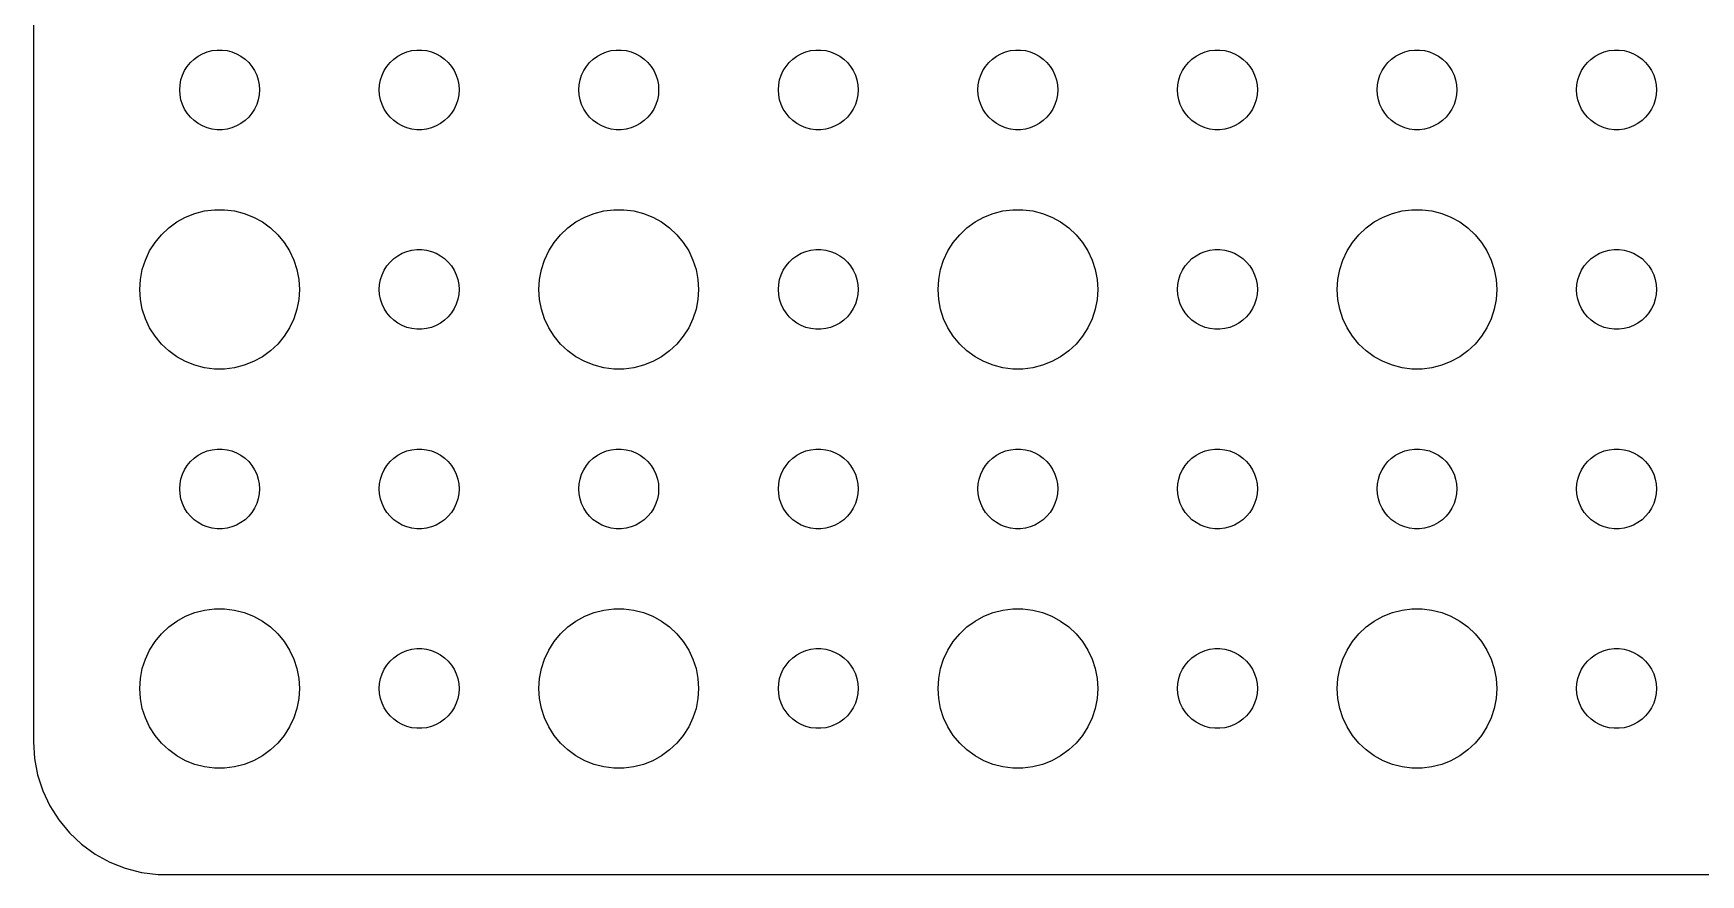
# Model space of a CAD drawing. Extents: x -67 to 67, y -67 to 67.
# Drawn here: x -67 to -4.3, y -67 to -35.4 of the extents above; entities that cross this region are included whole.
import ezdxf

# ---------------------------------------------------------------- set-up
doc = ezdxf.new("R2010")
doc.units = 0
doc.layers.get('0').update_dxf_attribs({"linetype": 'CONTINUOUS'})

msp = doc.modelspace()

# ---------------------------------------------------------------- linework, layer by layer
msp.add_lwpolyline([(-67, 62), (-67, -62), (-66.9606, -62.6267), (-66.8429, -63.2434), (-66.6489, -63.8406), (-66.3815, -64.4088), (-66.0451, -64.9389), (-65.6448, -65.4227), (-65.1871, -65.8526), (-64.6791, -66.2216), (-64.1289, -66.5241), (-63.5451, -66.7553), (-62.9369, -66.9114), (-62.314, -66.9901), (-62, -66.9901), (-62, -66.997), (62, -66.997)])
for points in [[(-60.0942, -38.997), (-60.2811, -38.9734), (-60.4635, -38.9266), (-60.6387, -38.8572), (-60.8037, -38.7665), (-60.9561, -38.6558), (-61.0935, -38.5268), (-61.2135, -38.3817), (-61.3145, -38.2226), (-61.3947, -38.0522), (-61.4529, -37.873), (-61.4882, -37.688), (-61.5, -37.5), (-61.4882, -37.312), (-61.4529, -37.127), (-61.3947, -36.9478), (-61.3145, -36.7774), (-61.2135, -36.6183), (-61.0935, -36.4732), (-60.9561, -36.3442), (-60.8037, -36.2335), (-60.6387, -36.1428), (-60.4635, -36.0734), (-60.2811, -36.0266), (-60.0942, -36.003), (-59.9058, -36.003), (-59.7189, -36.0266), (-59.5365, -36.0734), (-59.3613, -36.1428), (-59.1963, -36.2335), (-59.0439, -36.3442), (-58.9065, -36.4732), (-58.7865, -36.6183), (-58.6855, -36.7774), (-58.6053, -36.9478), (-58.5471, -37.127), (-58.5118, -37.312), (-58.5, -37.5), (-58.5118, -37.688), (-58.5471, -37.873), (-58.6053, -38.0522), (-58.6855, -38.2226), (-58.7865, -38.3817), (-58.9065, -38.5268), (-59.0439, -38.6558), (-59.1963, -38.7665), (-59.3613, -38.8572), (-59.5365, -38.9266), (-59.7189, -38.9734), (-59.9058, -38.997)], [(-52.5942, -38.997), (-52.7811, -38.9734), (-52.9635, -38.9266), (-53.1387, -38.8572), (-53.3037, -38.7665), (-53.4561, -38.6558), (-53.5935, -38.5268), (-53.7135, -38.3817), (-53.8145, -38.2226), (-53.8947, -38.0522), (-53.9529, -37.873), (-53.9882, -37.688), (-54, -37.5), (-53.9882, -37.312), (-53.9529, -37.127), (-53.8947, -36.9478), (-53.8145, -36.7774), (-53.7135, -36.6183), (-53.5935, -36.4732), (-53.4561, -36.3442), (-53.3037, -36.2335), (-53.1387, -36.1428), (-52.9635, -36.0734), (-52.7811, -36.0266), (-52.5942, -36.003), (-52.4058, -36.003), (-52.2189, -36.0266), (-52.0365, -36.0734), (-51.8613, -36.1428), (-51.6963, -36.2335), (-51.5439, -36.3442), (-51.4065, -36.4732), (-51.2865, -36.6183), (-51.1855, -36.7774), (-51.1053, -36.9478), (-51.0471, -37.127), (-51.0118, -37.312), (-51, -37.5), (-51.0118, -37.688), (-51.0471, -37.873), (-51.1053, -38.0522), (-51.1855, -38.2226), (-51.2865, -38.3817), (-51.4065, -38.5268), (-51.5439, -38.6558), (-51.6963, -38.7665), (-51.8613, -38.8572), (-52.0365, -38.9266), (-52.2189, -38.9734), (-52.4058, -38.997)], [(-45.0942, -38.997), (-45.2811, -38.9734), (-45.4635, -38.9266), (-45.6387, -38.8572), (-45.8037, -38.7665), (-45.9561, -38.6558), (-46.0935, -38.5268), (-46.2135, -38.3817), (-46.3145, -38.2226), (-46.3947, -38.0522), (-46.4529, -37.873), (-46.4882, -37.688), (-46.5, -37.5), (-46.4882, -37.312), (-46.4529, -37.127), (-46.3947, -36.9478), (-46.3145, -36.7774), (-46.2135, -36.6183), (-46.0935, -36.4732), (-45.9561, -36.3442), (-45.8037, -36.2335), (-45.6387, -36.1428), (-45.4635, -36.0734), (-45.2811, -36.0266), (-45.0942, -36.003), (-44.9058, -36.003), (-44.7189, -36.0266), (-44.5365, -36.0734), (-44.3613, -36.1428), (-44.1963, -36.2335), (-44.0439, -36.3442), (-43.9065, -36.4732), (-43.7865, -36.6183), (-43.6855, -36.7774), (-43.6053, -36.9478), (-43.5471, -37.127), (-43.5118, -37.312), (-43.5, -37.5), (-43.5118, -37.688), (-43.5471, -37.873), (-43.6053, -38.0522), (-43.6855, -38.2226), (-43.7865, -38.3817), (-43.9065, -38.5268), (-44.0439, -38.6558), (-44.1963, -38.7665), (-44.3613, -38.8572), (-44.5365, -38.9266), (-44.7189, -38.9734), (-44.9058, -38.997)], [(-37.5942, -38.997), (-37.7811, -38.9734), (-37.9635, -38.9266), (-38.1387, -38.8572), (-38.3037, -38.7665), (-38.4561, -38.6558), (-38.5935, -38.5268), (-38.7135, -38.3817), (-38.8145, -38.2226), (-38.8947, -38.0522), (-38.9529, -37.873), (-38.9882, -37.688), (-39, -37.5), (-38.9882, -37.312), (-38.9529, -37.127), (-38.8947, -36.9478), (-38.8145, -36.7774), (-38.7135, -36.6183), (-38.5935, -36.4732), (-38.4561, -36.3442), (-38.3037, -36.2335), (-38.1387, -36.1428), (-37.9635, -36.0734), (-37.7811, -36.0266), (-37.5942, -36.003), (-37.4058, -36.003), (-37.2189, -36.0266), (-37.0365, -36.0734), (-36.8613, -36.1428), (-36.6963, -36.2335), (-36.5439, -36.3442), (-36.4065, -36.4732), (-36.2865, -36.6183), (-36.1855, -36.7774), (-36.1053, -36.9478), (-36.0471, -37.127), (-36.0118, -37.312), (-36, -37.5), (-36.0118, -37.688), (-36.0471, -37.873), (-36.1053, -38.0522), (-36.1855, -38.2226), (-36.2865, -38.3817), (-36.4065, -38.5268), (-36.5439, -38.6558), (-36.6963, -38.7665), (-36.8613, -38.8572), (-37.0365, -38.9266), (-37.2189, -38.9734), (-37.4058, -38.997)], [(-30.0942, -38.997), (-30.2811, -38.9734), (-30.4635, -38.9266), (-30.6387, -38.8572), (-30.8037, -38.7665), (-30.9561, -38.6558), (-31.0935, -38.5268), (-31.2135, -38.3817), (-31.3145, -38.2226), (-31.3947, -38.0522), (-31.4529, -37.873), (-31.4882, -37.688), (-31.5, -37.5), (-31.4882, -37.312), (-31.4529, -37.127), (-31.3947, -36.9478), (-31.3145, -36.7774), (-31.2135, -36.6183), (-31.0935, -36.4732), (-30.9561, -36.3442), (-30.8037, -36.2335), (-30.6387, -36.1428), (-30.4635, -36.0734), (-30.2811, -36.0266), (-30.0942, -36.003), (-29.9058, -36.003), (-29.7189, -36.0266), (-29.5365, -36.0734), (-29.3613, -36.1428), (-29.1963, -36.2335), (-29.0439, -36.3442), (-28.9065, -36.4732), (-28.7865, -36.6183), (-28.6855, -36.7774), (-28.6053, -36.9478), (-28.5471, -37.127), (-28.5118, -37.312), (-28.5, -37.5), (-28.5118, -37.688), (-28.5471, -37.873), (-28.6053, -38.0522), (-28.6855, -38.2226), (-28.7865, -38.3817), (-28.9065, -38.5268), (-29.0439, -38.6558), (-29.1963, -38.7665), (-29.3613, -38.8572), (-29.5365, -38.9266), (-29.7189, -38.9734), (-29.9058, -38.997)], [(-22.5942, -38.997), (-22.7811, -38.9734), (-22.9635, -38.9266), (-23.1387, -38.8572), (-23.3037, -38.7665), (-23.4561, -38.6558), (-23.5935, -38.5268), (-23.7135, -38.3817), (-23.8145, -38.2226), (-23.8947, -38.0522), (-23.9529, -37.873), (-23.9882, -37.688), (-24, -37.5), (-23.9882, -37.312), (-23.9529, -37.127), (-23.8947, -36.9478), (-23.8145, -36.7774), (-23.7135, -36.6183), (-23.5935, -36.4732), (-23.4561, -36.3442), (-23.3037, -36.2335), (-23.1387, -36.1428), (-22.9635, -36.0734), (-22.7811, -36.0266), (-22.5942, -36.003), (-22.4058, -36.003), (-22.2189, -36.0266), (-22.0365, -36.0734), (-21.8613, -36.1428), (-21.6963, -36.2335), (-21.5439, -36.3442), (-21.4065, -36.4732), (-21.2865, -36.6183), (-21.1855, -36.7774), (-21.1053, -36.9478), (-21.0471, -37.127), (-21.0118, -37.312), (-21, -37.5), (-21.0118, -37.688), (-21.0471, -37.873), (-21.1053, -38.0522), (-21.1855, -38.2226), (-21.2865, -38.3817), (-21.4065, -38.5268), (-21.5439, -38.6558), (-21.6963, -38.7665), (-21.8613, -38.8572), (-22.0365, -38.9266), (-22.2189, -38.9734), (-22.4058, -38.997)], [(-15.0942, -38.997), (-15.2811, -38.9734), (-15.4635, -38.9266), (-15.6387, -38.8572), (-15.8037, -38.7665), (-15.9561, -38.6558), (-16.0935, -38.5268), (-16.2135, -38.3817), (-16.3145, -38.2226), (-16.3947, -38.0522), (-16.4529, -37.873), (-16.4882, -37.688), (-16.5, -37.5), (-16.4882, -37.312), (-16.4529, -37.127), (-16.3947, -36.9478), (-16.3145, -36.7774), (-16.2135, -36.6183), (-16.0935, -36.4732), (-15.9561, -36.3442), (-15.8037, -36.2335), (-15.6387, -36.1428), (-15.4635, -36.0734), (-15.2811, -36.0266), (-15.0942, -36.003), (-14.9058, -36.003), (-14.7189, -36.0266), (-14.5365, -36.0734), (-14.3613, -36.1428), (-14.1963, -36.2335), (-14.0439, -36.3442), (-13.9065, -36.4732), (-13.7865, -36.6183), (-13.6855, -36.7774), (-13.6053, -36.9478), (-13.5471, -37.127), (-13.5118, -37.312), (-13.5, -37.5), (-13.5118, -37.688), (-13.5471, -37.873), (-13.6053, -38.0522), (-13.6855, -38.2226), (-13.7865, -38.3817), (-13.9065, -38.5268), (-14.0439, -38.6558), (-14.1963, -38.7665), (-14.3613, -38.8572), (-14.5365, -38.9266), (-14.7189, -38.9734), (-14.9058, -38.997)], [(-7.59419, -38.997), (-7.78107, -38.9734), (-7.96353, -38.9266), (-8.13867, -38.8572), (-8.30374, -38.7665), (-8.45614, -38.6558), (-8.59345, -38.5268), (-8.71353, -38.3817), (-8.81446, -38.2226), (-8.89466, -38.0522), (-8.95287, -37.873), (-8.98817, -37.688), (-9, -37.5), (-8.98817, -37.312), (-8.95287, -37.127), (-8.89466, -36.9478), (-8.81446, -36.7774), (-8.71353, -36.6183), (-8.59345, -36.4732), (-8.45614, -36.3442), (-8.30374, -36.2335), (-8.13867, -36.1428), (-7.96353, -36.0734), (-7.78107, -36.0266), (-7.59419, -36.003), (-7.40581, -36.003), (-7.21893, -36.0266), (-7.03647, -36.0734), (-6.86133, -36.1428), (-6.69626, -36.2335), (-6.54386, -36.3442), (-6.40655, -36.4732), (-6.28647, -36.6183), (-6.18554, -36.7774), (-6.10534, -36.9478), (-6.04713, -37.127), (-6.01183, -37.312), (-6, -37.5), (-6.01183, -37.688), (-6.04713, -37.873), (-6.10534, -38.0522), (-6.18554, -38.2226), (-6.28647, -38.3817), (-6.40655, -38.5268), (-6.54386, -38.6558), (-6.69626, -38.7665), (-6.86133, -38.8572), (-7.03647, -38.9266), (-7.21893, -38.9734), (-7.40581, -38.997)], [(-60.1884, -47.9941), (-60.5621, -47.9469), (-60.9271, -47.8532), (-61.2773, -47.7145), (-61.6075, -47.533), (-61.9123, -47.3115), (-62.1869, -47.0536), (-62.4271, -46.7634), (-62.6289, -46.4453), (-62.7893, -46.1044), (-62.9057, -45.7461), (-62.9763, -45.376), (-63, -45), (-62.9763, -44.624), (-62.9057, -44.2539), (-62.7893, -43.8956), (-62.6289, -43.5547), (-62.4271, -43.2366), (-62.1869, -42.9464), (-61.9123, -42.6885), (-61.6075, -42.467), (-61.2773, -42.2855), (-60.9271, -42.1468), (-60.5621, -42.0531), (-60.1884, -42.0059), (-59.8116, -42.0059), (-59.4379, -42.0531), (-59.0729, -42.1468), (-58.7227, -42.2855), (-58.3925, -42.467), (-58.0877, -42.6885), (-57.8131, -42.9464), (-57.5729, -43.2366), (-57.3711, -43.5547), (-57.2107, -43.8956), (-57.0943, -44.2539), (-57.0237, -44.624), (-57, -45), (-57.0237, -45.376), (-57.0943, -45.7461), (-57.2107, -46.1044), (-57.3711, -46.4453), (-57.5729, -46.7634), (-57.8131, -47.0536), (-58.0877, -47.3115), (-58.3925, -47.533), (-58.7227, -47.7145), (-59.0729, -47.8532), (-59.4379, -47.9469), (-59.8116, -47.9941)], [(-45.1884, -47.9941), (-45.5621, -47.9469), (-45.9271, -47.8532), (-46.2773, -47.7145), (-46.6075, -47.533), (-46.9123, -47.3115), (-47.1869, -47.0536), (-47.4271, -46.7634), (-47.6289, -46.4453), (-47.7893, -46.1044), (-47.9057, -45.7461), (-47.9763, -45.376), (-48, -45), (-47.9763, -44.624), (-47.9057, -44.2539), (-47.7893, -43.8956), (-47.6289, -43.5547), (-47.4271, -43.2366), (-47.1869, -42.9464), (-46.9123, -42.6885), (-46.6075, -42.467), (-46.2773, -42.2855), (-45.9271, -42.1468), (-45.5621, -42.0531), (-45.1884, -42.0059), (-44.8116, -42.0059), (-44.4379, -42.0531), (-44.0729, -42.1468), (-43.7227, -42.2855), (-43.3925, -42.467), (-43.0877, -42.6885), (-42.8131, -42.9464), (-42.5729, -43.2366), (-42.3711, -43.5547), (-42.2107, -43.8956), (-42.0943, -44.2539), (-42.0237, -44.624), (-42, -45), (-42.0237, -45.376), (-42.0943, -45.7461), (-42.2107, -46.1044), (-42.3711, -46.4453), (-42.5729, -46.7634), (-42.8131, -47.0536), (-43.0877, -47.3115), (-43.3925, -47.533), (-43.7227, -47.7145), (-44.0729, -47.8532), (-44.4379, -47.9469), (-44.8116, -47.9941)], [(-30.1884, -47.9941), (-30.5621, -47.9469), (-30.9271, -47.8532), (-31.2773, -47.7145), (-31.6075, -47.533), (-31.9123, -47.3115), (-32.1869, -47.0536), (-32.4271, -46.7634), (-32.6289, -46.4453), (-32.7893, -46.1044), (-32.9057, -45.7461), (-32.9763, -45.376), (-33, -45), (-32.9763, -44.624), (-32.9057, -44.2539), (-32.7893, -43.8956), (-32.6289, -43.5547), (-32.4271, -43.2366), (-32.1869, -42.9464), (-31.9123, -42.6885), (-31.6075, -42.467), (-31.2773, -42.2855), (-30.9271, -42.1468), (-30.5621, -42.0531), (-30.1884, -42.0059), (-29.8116, -42.0059), (-29.4379, -42.0531), (-29.0729, -42.1468), (-28.7227, -42.2855), (-28.3925, -42.467), (-28.0877, -42.6885), (-27.8131, -42.9464), (-27.5729, -43.2366), (-27.3711, -43.5547), (-27.2107, -43.8956), (-27.0943, -44.2539), (-27.0237, -44.624), (-27, -45), (-27.0237, -45.376), (-27.0943, -45.7461), (-27.2107, -46.1044), (-27.3711, -46.4453), (-27.5729, -46.7634), (-27.8131, -47.0536), (-28.0877, -47.3115), (-28.3925, -47.533), (-28.7227, -47.7145), (-29.0729, -47.8532), (-29.4379, -47.9469), (-29.8116, -47.9941)], [(-15.1884, -47.9941), (-15.5621, -47.9469), (-15.9271, -47.8532), (-16.2773, -47.7145), (-16.6075, -47.533), (-16.9123, -47.3115), (-17.1869, -47.0536), (-17.4271, -46.7634), (-17.6289, -46.4453), (-17.7893, -46.1044), (-17.9057, -45.7461), (-17.9763, -45.376), (-18, -45), (-17.9763, -44.624), (-17.9057, -44.2539), (-17.7893, -43.8956), (-17.6289, -43.5547), (-17.4271, -43.2366), (-17.1869, -42.9464), (-16.9123, -42.6885), (-16.6075, -42.467), (-16.2773, -42.2855), (-15.9271, -42.1468), (-15.5621, -42.0531), (-15.1884, -42.0059), (-14.8116, -42.0059), (-14.4379, -42.0531), (-14.0729, -42.1468), (-13.7227, -42.2855), (-13.3925, -42.467), (-13.0877, -42.6885), (-12.8131, -42.9464), (-12.5729, -43.2366), (-12.3711, -43.5547), (-12.2107, -43.8956), (-12.0943, -44.2539), (-12.0237, -44.624), (-12, -45), (-12.0237, -45.376), (-12.0943, -45.7461), (-12.2107, -46.1044), (-12.3711, -46.4453), (-12.5729, -46.7634), (-12.8131, -47.0536), (-13.0877, -47.3115), (-13.3925, -47.533), (-13.7227, -47.7145), (-14.0729, -47.8532), (-14.4379, -47.9469), (-14.8116, -47.9941)], [(-52.5942, -46.497), (-52.7811, -46.4734), (-52.9635, -46.4266), (-53.1387, -46.3572), (-53.3037, -46.2665), (-53.4561, -46.1558), (-53.5935, -46.0268), (-53.7135, -45.8817), (-53.8145, -45.7226), (-53.8947, -45.5522), (-53.9529, -45.373), (-53.9882, -45.188), (-54, -45), (-53.9882, -44.812), (-53.9529, -44.627), (-53.8947, -44.4478), (-53.8145, -44.2774), (-53.7135, -44.1183), (-53.5935, -43.9732), (-53.4561, -43.8442), (-53.3037, -43.7335), (-53.1387, -43.6428), (-52.9635, -43.5734), (-52.7811, -43.5266), (-52.5942, -43.503), (-52.4058, -43.503), (-52.2189, -43.5266), (-52.0365, -43.5734), (-51.8613, -43.6428), (-51.6963, -43.7335), (-51.5439, -43.8442), (-51.4065, -43.9732), (-51.2865, -44.1183), (-51.1855, -44.2774), (-51.1053, -44.4478), (-51.0471, -44.627), (-51.0118, -44.812), (-51, -45), (-51.0118, -45.188), (-51.0471, -45.373), (-51.1053, -45.5522), (-51.1855, -45.7226), (-51.2865, -45.8817), (-51.4065, -46.0268), (-51.5439, -46.1558), (-51.6963, -46.2665), (-51.8613, -46.3572), (-52.0365, -46.4266), (-52.2189, -46.4734), (-52.4058, -46.497)], [(-37.5942, -46.497), (-37.7811, -46.4734), (-37.9635, -46.4266), (-38.1387, -46.3572), (-38.3037, -46.2665), (-38.4561, -46.1558), (-38.5935, -46.0268), (-38.7135, -45.8817), (-38.8145, -45.7226), (-38.8947, -45.5522), (-38.9529, -45.373), (-38.9882, -45.188), (-39, -45), (-38.9882, -44.812), (-38.9529, -44.627), (-38.8947, -44.4478), (-38.8145, -44.2774), (-38.7135, -44.1183), (-38.5935, -43.9732), (-38.4561, -43.8442), (-38.3037, -43.7335), (-38.1387, -43.6428), (-37.9635, -43.5734), (-37.7811, -43.5266), (-37.5942, -43.503), (-37.4058, -43.503), (-37.2189, -43.5266), (-37.0365, -43.5734), (-36.8613, -43.6428), (-36.6963, -43.7335), (-36.5439, -43.8442), (-36.4065, -43.9732), (-36.2865, -44.1183), (-36.1855, -44.2774), (-36.1053, -44.4478), (-36.0471, -44.627), (-36.0118, -44.812), (-36, -45), (-36.0118, -45.188), (-36.0471, -45.373), (-36.1053, -45.5522), (-36.1855, -45.7226), (-36.2865, -45.8817), (-36.4065, -46.0268), (-36.5439, -46.1558), (-36.6963, -46.2665), (-36.8613, -46.3572), (-37.0365, -46.4266), (-37.2189, -46.4734), (-37.4058, -46.497)], [(-22.5942, -46.497), (-22.7811, -46.4734), (-22.9635, -46.4266), (-23.1387, -46.3572), (-23.3037, -46.2665), (-23.4561, -46.1558), (-23.5935, -46.0268), (-23.7135, -45.8817), (-23.8145, -45.7226), (-23.8947, -45.5522), (-23.9529, -45.373), (-23.9882, -45.188), (-24, -45), (-23.9882, -44.812), (-23.9529, -44.627), (-23.8947, -44.4478), (-23.8145, -44.2774), (-23.7135, -44.1183), (-23.5935, -43.9732), (-23.4561, -43.8442), (-23.3037, -43.7335), (-23.1387, -43.6428), (-22.9635, -43.5734), (-22.7811, -43.5266), (-22.5942, -43.503), (-22.4058, -43.503), (-22.2189, -43.5266), (-22.0365, -43.5734), (-21.8613, -43.6428), (-21.6963, -43.7335), (-21.5439, -43.8442), (-21.4065, -43.9732), (-21.2865, -44.1183), (-21.1855, -44.2774), (-21.1053, -44.4478), (-21.0471, -44.627), (-21.0118, -44.812), (-21, -45), (-21.0118, -45.188), (-21.0471, -45.373), (-21.1053, -45.5522), (-21.1855, -45.7226), (-21.2865, -45.8817), (-21.4065, -46.0268), (-21.5439, -46.1558), (-21.6963, -46.2665), (-21.8613, -46.3572), (-22.0365, -46.4266), (-22.2189, -46.4734), (-22.4058, -46.497)], [(-7.59419, -46.497), (-7.78107, -46.4734), (-7.96353, -46.4266), (-8.13867, -46.3572), (-8.30374, -46.2665), (-8.45614, -46.1558), (-8.59345, -46.0268), (-8.71353, -45.8817), (-8.81446, -45.7226), (-8.89466, -45.5522), (-8.95287, -45.373), (-8.98817, -45.188), (-9, -45), (-8.98817, -44.812), (-8.95287, -44.627), (-8.89466, -44.4478), (-8.81446, -44.2774), (-8.71353, -44.1183), (-8.59345, -43.9732), (-8.45614, -43.8442), (-8.30374, -43.7335), (-8.13867, -43.6428), (-7.96353, -43.5734), (-7.78107, -43.5266), (-7.59419, -43.503), (-7.40581, -43.503), (-7.21893, -43.5266), (-7.03647, -43.5734), (-6.86133, -43.6428), (-6.69626, -43.7335), (-6.54386, -43.8442), (-6.40655, -43.9732), (-6.28647, -44.1183), (-6.18554, -44.2774), (-6.10534, -44.4478), (-6.04713, -44.627), (-6.01183, -44.812), (-6, -45), (-6.01183, -45.188), (-6.04713, -45.373), (-6.10534, -45.5522), (-6.18554, -45.7226), (-6.28647, -45.8817), (-6.40655, -46.0268), (-6.54386, -46.1558), (-6.69626, -46.2665), (-6.86133, -46.3572), (-7.03647, -46.4266), (-7.21893, -46.4734), (-7.40581, -46.497)], [(-60.0942, -53.997), (-60.2811, -53.9734), (-60.4635, -53.9266), (-60.6387, -53.8572), (-60.8037, -53.7665), (-60.9561, -53.6558), (-61.0935, -53.5268), (-61.2135, -53.3817), (-61.3145, -53.2226), (-61.3947, -53.0522), (-61.4529, -52.873), (-61.4882, -52.688), (-61.5, -52.5), (-61.4882, -52.312), (-61.4529, -52.127), (-61.3947, -51.9478), (-61.3145, -51.7774), (-61.2135, -51.6183), (-61.0935, -51.4732), (-60.9561, -51.3442), (-60.8037, -51.2335), (-60.6387, -51.1428), (-60.4635, -51.0734), (-60.2811, -51.0266), (-60.0942, -51.003), (-59.9058, -51.003), (-59.7189, -51.0266), (-59.5365, -51.0734), (-59.3613, -51.1428), (-59.1963, -51.2335), (-59.0439, -51.3442), (-58.9065, -51.4732), (-58.7865, -51.6183), (-58.6855, -51.7774), (-58.6053, -51.9478), (-58.5471, -52.127), (-58.5118, -52.312), (-58.5, -52.5), (-58.5118, -52.688), (-58.5471, -52.873), (-58.6053, -53.0522), (-58.6855, -53.2226), (-58.7865, -53.3817), (-58.9065, -53.5268), (-59.0439, -53.6558), (-59.1963, -53.7665), (-59.3613, -53.8572), (-59.5365, -53.9266), (-59.7189, -53.9734), (-59.9058, -53.997)], [(-52.5942, -53.997), (-52.7811, -53.9734), (-52.9635, -53.9266), (-53.1387, -53.8572), (-53.3037, -53.7665), (-53.4561, -53.6558), (-53.5935, -53.5268), (-53.7135, -53.3817), (-53.8145, -53.2226), (-53.8947, -53.0522), (-53.9529, -52.873), (-53.9882, -52.688), (-54, -52.5), (-53.9882, -52.312), (-53.9529, -52.127), (-53.8947, -51.9478), (-53.8145, -51.7774), (-53.7135, -51.6183), (-53.5935, -51.4732), (-53.4561, -51.3442), (-53.3037, -51.2335), (-53.1387, -51.1428), (-52.9635, -51.0734), (-52.7811, -51.0266), (-52.5942, -51.003), (-52.4058, -51.003), (-52.2189, -51.0266), (-52.0365, -51.0734), (-51.8613, -51.1428), (-51.6963, -51.2335), (-51.5439, -51.3442), (-51.4065, -51.4732), (-51.2865, -51.6183), (-51.1855, -51.7774), (-51.1053, -51.9478), (-51.0471, -52.127), (-51.0118, -52.312), (-51, -52.5), (-51.0118, -52.688), (-51.0471, -52.873), (-51.1053, -53.0522), (-51.1855, -53.2226), (-51.2865, -53.3817), (-51.4065, -53.5268), (-51.5439, -53.6558), (-51.6963, -53.7665), (-51.8613, -53.8572), (-52.0365, -53.9266), (-52.2189, -53.9734), (-52.4058, -53.997)], [(-45.0942, -53.997), (-45.2811, -53.9734), (-45.4635, -53.9266), (-45.6387, -53.8572), (-45.8037, -53.7665), (-45.9561, -53.6558), (-46.0935, -53.5268), (-46.2135, -53.3817), (-46.3145, -53.2226), (-46.3947, -53.0522), (-46.4529, -52.873), (-46.4882, -52.688), (-46.5, -52.5), (-46.4882, -52.312), (-46.4529, -52.127), (-46.3947, -51.9478), (-46.3145, -51.7774), (-46.2135, -51.6183), (-46.0935, -51.4732), (-45.9561, -51.3442), (-45.8037, -51.2335), (-45.6387, -51.1428), (-45.4635, -51.0734), (-45.2811, -51.0266), (-45.0942, -51.003), (-44.9058, -51.003), (-44.7189, -51.0266), (-44.5365, -51.0734), (-44.3613, -51.1428), (-44.1963, -51.2335), (-44.0439, -51.3442), (-43.9065, -51.4732), (-43.7865, -51.6183), (-43.6855, -51.7774), (-43.6053, -51.9478), (-43.5471, -52.127), (-43.5118, -52.312), (-43.5, -52.5), (-43.5118, -52.688), (-43.5471, -52.873), (-43.6053, -53.0522), (-43.6855, -53.2226), (-43.7865, -53.3817), (-43.9065, -53.5268), (-44.0439, -53.6558), (-44.1963, -53.7665), (-44.3613, -53.8572), (-44.5365, -53.9266), (-44.7189, -53.9734), (-44.9058, -53.997)], [(-37.5942, -53.997), (-37.7811, -53.9734), (-37.9635, -53.9266), (-38.1387, -53.8572), (-38.3037, -53.7665), (-38.4561, -53.6558), (-38.5935, -53.5268), (-38.7135, -53.3817), (-38.8145, -53.2226), (-38.8947, -53.0522), (-38.9529, -52.873), (-38.9882, -52.688), (-39, -52.5), (-38.9882, -52.312), (-38.9529, -52.127), (-38.8947, -51.9478), (-38.8145, -51.7774), (-38.7135, -51.6183), (-38.5935, -51.4732), (-38.4561, -51.3442), (-38.3037, -51.2335), (-38.1387, -51.1428), (-37.9635, -51.0734), (-37.7811, -51.0266), (-37.5942, -51.003), (-37.4058, -51.003), (-37.2189, -51.0266), (-37.0365, -51.0734), (-36.8613, -51.1428), (-36.6963, -51.2335), (-36.5439, -51.3442), (-36.4065, -51.4732), (-36.2865, -51.6183), (-36.1855, -51.7774), (-36.1053, -51.9478), (-36.0471, -52.127), (-36.0118, -52.312), (-36, -52.5), (-36.0118, -52.688), (-36.0471, -52.873), (-36.1053, -53.0522), (-36.1855, -53.2226), (-36.2865, -53.3817), (-36.4065, -53.5268), (-36.5439, -53.6558), (-36.6963, -53.7665), (-36.8613, -53.8572), (-37.0365, -53.9266), (-37.2189, -53.9734), (-37.4058, -53.997)], [(-30.0942, -53.997), (-30.2811, -53.9734), (-30.4635, -53.9266), (-30.6387, -53.8572), (-30.8037, -53.7665), (-30.9561, -53.6558), (-31.0935, -53.5268), (-31.2135, -53.3817), (-31.3145, -53.2226), (-31.3947, -53.0522), (-31.4529, -52.873), (-31.4882, -52.688), (-31.5, -52.5), (-31.4882, -52.312), (-31.4529, -52.127), (-31.3947, -51.9478), (-31.3145, -51.7774), (-31.2135, -51.6183), (-31.0935, -51.4732), (-30.9561, -51.3442), (-30.8037, -51.2335), (-30.6387, -51.1428), (-30.4635, -51.0734), (-30.2811, -51.0266), (-30.0942, -51.003), (-29.9058, -51.003), (-29.7189, -51.0266), (-29.5365, -51.0734), (-29.3613, -51.1428), (-29.1963, -51.2335), (-29.0439, -51.3442), (-28.9065, -51.4732), (-28.7865, -51.6183), (-28.6855, -51.7774), (-28.6053, -51.9478), (-28.5471, -52.127), (-28.5118, -52.312), (-28.5, -52.5), (-28.5118, -52.688), (-28.5471, -52.873), (-28.6053, -53.0522), (-28.6855, -53.2226), (-28.7865, -53.3817), (-28.9065, -53.5268), (-29.0439, -53.6558), (-29.1963, -53.7665), (-29.3613, -53.8572), (-29.5365, -53.9266), (-29.7189, -53.9734), (-29.9058, -53.997)], [(-22.5942, -53.997), (-22.7811, -53.9734), (-22.9635, -53.9266), (-23.1387, -53.8572), (-23.3037, -53.7665), (-23.4561, -53.6558), (-23.5935, -53.5268), (-23.7135, -53.3817), (-23.8145, -53.2226), (-23.8947, -53.0522), (-23.9529, -52.873), (-23.9882, -52.688), (-24, -52.5), (-23.9882, -52.312), (-23.9529, -52.127), (-23.8947, -51.9478), (-23.8145, -51.7774), (-23.7135, -51.6183), (-23.5935, -51.4732), (-23.4561, -51.3442), (-23.3037, -51.2335), (-23.1387, -51.1428), (-22.9635, -51.0734), (-22.7811, -51.0266), (-22.5942, -51.003), (-22.4058, -51.003), (-22.2189, -51.0266), (-22.0365, -51.0734), (-21.8613, -51.1428), (-21.6963, -51.2335), (-21.5439, -51.3442), (-21.4065, -51.4732), (-21.2865, -51.6183), (-21.1855, -51.7774), (-21.1053, -51.9478), (-21.0471, -52.127), (-21.0118, -52.312), (-21, -52.5), (-21.0118, -52.688), (-21.0471, -52.873), (-21.1053, -53.0522), (-21.1855, -53.2226), (-21.2865, -53.3817), (-21.4065, -53.5268), (-21.5439, -53.6558), (-21.6963, -53.7665), (-21.8613, -53.8572), (-22.0365, -53.9266), (-22.2189, -53.9734), (-22.4058, -53.997)], [(-15.0942, -53.997), (-15.2811, -53.9734), (-15.4635, -53.9266), (-15.6387, -53.8572), (-15.8037, -53.7665), (-15.9561, -53.6558), (-16.0935, -53.5268), (-16.2135, -53.3817), (-16.3145, -53.2226), (-16.3947, -53.0522), (-16.4529, -52.873), (-16.4882, -52.688), (-16.5, -52.5), (-16.4882, -52.312), (-16.4529, -52.127), (-16.3947, -51.9478), (-16.3145, -51.7774), (-16.2135, -51.6183), (-16.0935, -51.4732), (-15.9561, -51.3442), (-15.8037, -51.2335), (-15.6387, -51.1428), (-15.4635, -51.0734), (-15.2811, -51.0266), (-15.0942, -51.003), (-14.9058, -51.003), (-14.7189, -51.0266), (-14.5365, -51.0734), (-14.3613, -51.1428), (-14.1963, -51.2335), (-14.0439, -51.3442), (-13.9065, -51.4732), (-13.7865, -51.6183), (-13.6855, -51.7774), (-13.6053, -51.9478), (-13.5471, -52.127), (-13.5118, -52.312), (-13.5, -52.5), (-13.5118, -52.688), (-13.5471, -52.873), (-13.6053, -53.0522), (-13.6855, -53.2226), (-13.7865, -53.3817), (-13.9065, -53.5268), (-14.0439, -53.6558), (-14.1963, -53.7665), (-14.3613, -53.8572), (-14.5365, -53.9266), (-14.7189, -53.9734), (-14.9058, -53.997)], [(-7.59419, -53.997), (-7.78107, -53.9734), (-7.96353, -53.9266), (-8.13867, -53.8572), (-8.30374, -53.7665), (-8.45614, -53.6558), (-8.59345, -53.5268), (-8.71353, -53.3817), (-8.81446, -53.2226), (-8.89466, -53.0522), (-8.95287, -52.873), (-8.98817, -52.688), (-9, -52.5), (-8.98817, -52.312), (-8.95287, -52.127), (-8.89466, -51.9478), (-8.81446, -51.7774), (-8.71353, -51.6183), (-8.59345, -51.4732), (-8.45614, -51.3442), (-8.30374, -51.2335), (-8.13867, -51.1428), (-7.96353, -51.0734), (-7.78107, -51.0266), (-7.59419, -51.003), (-7.40581, -51.003), (-7.21893, -51.0266), (-7.03647, -51.0734), (-6.86133, -51.1428), (-6.69626, -51.2335), (-6.54386, -51.3442), (-6.40655, -51.4732), (-6.28647, -51.6183), (-6.18554, -51.7774), (-6.10534, -51.9478), (-6.04713, -52.127), (-6.01183, -52.312), (-6, -52.5), (-6.01183, -52.688), (-6.04713, -52.873), (-6.10534, -53.0522), (-6.18554, -53.2226), (-6.28647, -53.3817), (-6.40655, -53.5268), (-6.54386, -53.6558), (-6.69626, -53.7665), (-6.86133, -53.8572), (-7.03647, -53.9266), (-7.21893, -53.9734), (-7.40581, -53.997)], [(-60.1884, -62.9941), (-60.5621, -62.9469), (-60.9271, -62.8532), (-61.2773, -62.7145), (-61.6075, -62.533), (-61.9123, -62.3115), (-62.1869, -62.0536), (-62.4271, -61.7634), (-62.6289, -61.4453), (-62.7893, -61.1044), (-62.9057, -60.7461), (-62.9763, -60.376), (-63, -60), (-62.9763, -59.624), (-62.9057, -59.2539), (-62.7893, -58.8956), (-62.6289, -58.5547), (-62.4271, -58.2366), (-62.1869, -57.9464), (-61.9123, -57.6885), (-61.6075, -57.467), (-61.2773, -57.2855), (-60.9271, -57.1468), (-60.5621, -57.0531), (-60.1884, -57.0059), (-59.8116, -57.0059), (-59.4379, -57.0531), (-59.0729, -57.1468), (-58.7227, -57.2855), (-58.3925, -57.467), (-58.0877, -57.6885), (-57.8131, -57.9464), (-57.5729, -58.2366), (-57.3711, -58.5547), (-57.2107, -58.8956), (-57.0943, -59.2539), (-57.0237, -59.624), (-57, -60), (-57.0237, -60.376), (-57.0943, -60.7461), (-57.2107, -61.1044), (-57.3711, -61.4453), (-57.5729, -61.7634), (-57.8131, -62.0536), (-58.0877, -62.3115), (-58.3925, -62.533), (-58.7227, -62.7145), (-59.0729, -62.8532), (-59.4379, -62.9469), (-59.8116, -62.9941)], [(-45.1884, -62.9941), (-45.5621, -62.9469), (-45.9271, -62.8532), (-46.2773, -62.7145), (-46.6075, -62.533), (-46.9123, -62.3115), (-47.1869, -62.0536), (-47.4271, -61.7634), (-47.6289, -61.4453), (-47.7893, -61.1044), (-47.9057, -60.7461), (-47.9763, -60.376), (-48, -60), (-47.9763, -59.624), (-47.9057, -59.2539), (-47.7893, -58.8956), (-47.6289, -58.5547), (-47.4271, -58.2366), (-47.1869, -57.9464), (-46.9123, -57.6885), (-46.6075, -57.467), (-46.2773, -57.2855), (-45.9271, -57.1468), (-45.5621, -57.0531), (-45.1884, -57.0059), (-44.8116, -57.0059), (-44.4379, -57.0531), (-44.0729, -57.1468), (-43.7227, -57.2855), (-43.3925, -57.467), (-43.0877, -57.6885), (-42.8131, -57.9464), (-42.5729, -58.2366), (-42.3711, -58.5547), (-42.2107, -58.8956), (-42.0943, -59.2539), (-42.0237, -59.624), (-42, -60), (-42.0237, -60.376), (-42.0943, -60.7461), (-42.2107, -61.1044), (-42.3711, -61.4453), (-42.5729, -61.7634), (-42.8131, -62.0536), (-43.0877, -62.3115), (-43.3925, -62.533), (-43.7227, -62.7145), (-44.0729, -62.8532), (-44.4379, -62.9469), (-44.8116, -62.9941)], [(-30.1884, -62.9941), (-30.5621, -62.9469), (-30.9271, -62.8532), (-31.2773, -62.7145), (-31.6075, -62.533), (-31.9123, -62.3115), (-32.1869, -62.0536), (-32.4271, -61.7634), (-32.6289, -61.4453), (-32.7893, -61.1044), (-32.9057, -60.7461), (-32.9763, -60.376), (-33, -60), (-32.9763, -59.624), (-32.9057, -59.2539), (-32.7893, -58.8956), (-32.6289, -58.5547), (-32.4271, -58.2366), (-32.1869, -57.9464), (-31.9123, -57.6885), (-31.6075, -57.467), (-31.2773, -57.2855), (-30.9271, -57.1468), (-30.5621, -57.0531), (-30.1884, -57.0059), (-29.8116, -57.0059), (-29.4379, -57.0531), (-29.0729, -57.1468), (-28.7227, -57.2855), (-28.3925, -57.467), (-28.0877, -57.6885), (-27.8131, -57.9464), (-27.5729, -58.2366), (-27.3711, -58.5547), (-27.2107, -58.8956), (-27.0943, -59.2539), (-27.0237, -59.624), (-27, -60), (-27.0237, -60.376), (-27.0943, -60.7461), (-27.2107, -61.1044), (-27.3711, -61.4453), (-27.5729, -61.7634), (-27.8131, -62.0536), (-28.0877, -62.3115), (-28.3925, -62.533), (-28.7227, -62.7145), (-29.0729, -62.8532), (-29.4379, -62.9469), (-29.8116, -62.9941)], [(-15.1884, -62.9941), (-15.5621, -62.9469), (-15.9271, -62.8532), (-16.2773, -62.7145), (-16.6075, -62.533), (-16.9123, -62.3115), (-17.1869, -62.0536), (-17.4271, -61.7634), (-17.6289, -61.4453), (-17.7893, -61.1044), (-17.9057, -60.7461), (-17.9763, -60.376), (-18, -60), (-17.9763, -59.624), (-17.9057, -59.2539), (-17.7893, -58.8956), (-17.6289, -58.5547), (-17.4271, -58.2366), (-17.1869, -57.9464), (-16.9123, -57.6885), (-16.6075, -57.467), (-16.2773, -57.2855), (-15.9271, -57.1468), (-15.5621, -57.0531), (-15.1884, -57.0059), (-14.8116, -57.0059), (-14.4379, -57.0531), (-14.0729, -57.1468), (-13.7227, -57.2855), (-13.3925, -57.467), (-13.0877, -57.6885), (-12.8131, -57.9464), (-12.5729, -58.2366), (-12.3711, -58.5547), (-12.2107, -58.8956), (-12.0943, -59.2539), (-12.0237, -59.624), (-12, -60), (-12.0237, -60.376), (-12.0943, -60.7461), (-12.2107, -61.1044), (-12.3711, -61.4453), (-12.5729, -61.7634), (-12.8131, -62.0536), (-13.0877, -62.3115), (-13.3925, -62.533), (-13.7227, -62.7145), (-14.0729, -62.8532), (-14.4379, -62.9469), (-14.8116, -62.9941)], [(-52.5942, -61.497), (-52.7811, -61.4734), (-52.9635, -61.4266), (-53.1387, -61.3572), (-53.3037, -61.2665), (-53.4561, -61.1558), (-53.5935, -61.0268), (-53.7135, -60.8817), (-53.8145, -60.7226), (-53.8947, -60.5522), (-53.9529, -60.373), (-53.9882, -60.188), (-54, -60), (-53.9882, -59.812), (-53.9529, -59.627), (-53.8947, -59.4478), (-53.8145, -59.2774), (-53.7135, -59.1183), (-53.5935, -58.9732), (-53.4561, -58.8442), (-53.3037, -58.7335), (-53.1387, -58.6428), (-52.9635, -58.5734), (-52.7811, -58.5266), (-52.5942, -58.503), (-52.4058, -58.503), (-52.2189, -58.5266), (-52.0365, -58.5734), (-51.8613, -58.6428), (-51.6963, -58.7335), (-51.5439, -58.8442), (-51.4065, -58.9732), (-51.2865, -59.1183), (-51.1855, -59.2774), (-51.1053, -59.4478), (-51.0471, -59.627), (-51.0118, -59.812), (-51, -60), (-51.0118, -60.188), (-51.0471, -60.373), (-51.1053, -60.5522), (-51.1855, -60.7226), (-51.2865, -60.8817), (-51.4065, -61.0268), (-51.5439, -61.1558), (-51.6963, -61.2665), (-51.8613, -61.3572), (-52.0365, -61.4266), (-52.2189, -61.4734), (-52.4058, -61.497)], [(-37.5942, -61.497), (-37.7811, -61.4734), (-37.9635, -61.4266), (-38.1387, -61.3572), (-38.3037, -61.2665), (-38.4561, -61.1558), (-38.5935, -61.0268), (-38.7135, -60.8817), (-38.8145, -60.7226), (-38.8947, -60.5522), (-38.9529, -60.373), (-38.9882, -60.188), (-39, -60), (-38.9882, -59.812), (-38.9529, -59.627), (-38.8947, -59.4478), (-38.8145, -59.2774), (-38.7135, -59.1183), (-38.5935, -58.9732), (-38.4561, -58.8442), (-38.3037, -58.7335), (-38.1387, -58.6428), (-37.9635, -58.5734), (-37.7811, -58.5266), (-37.5942, -58.503), (-37.4058, -58.503), (-37.2189, -58.5266), (-37.0365, -58.5734), (-36.8613, -58.6428), (-36.6963, -58.7335), (-36.5439, -58.8442), (-36.4065, -58.9732), (-36.2865, -59.1183), (-36.1855, -59.2774), (-36.1053, -59.4478), (-36.0471, -59.627), (-36.0118, -59.812), (-36, -60), (-36.0118, -60.188), (-36.0471, -60.373), (-36.1053, -60.5522), (-36.1855, -60.7226), (-36.2865, -60.8817), (-36.4065, -61.0268), (-36.5439, -61.1558), (-36.6963, -61.2665), (-36.8613, -61.3572), (-37.0365, -61.4266), (-37.2189, -61.4734), (-37.4058, -61.497)], [(-22.5942, -61.497), (-22.7811, -61.4734), (-22.9635, -61.4266), (-23.1387, -61.3572), (-23.3037, -61.2665), (-23.4561, -61.1558), (-23.5935, -61.0268), (-23.7135, -60.8817), (-23.8145, -60.7226), (-23.8947, -60.5522), (-23.9529, -60.373), (-23.9882, -60.188), (-24, -60), (-23.9882, -59.812), (-23.9529, -59.627), (-23.8947, -59.4478), (-23.8145, -59.2774), (-23.7135, -59.1183), (-23.5935, -58.9732), (-23.4561, -58.8442), (-23.3037, -58.7335), (-23.1387, -58.6428), (-22.9635, -58.5734), (-22.7811, -58.5266), (-22.5942, -58.503), (-22.4058, -58.503), (-22.2189, -58.5266), (-22.0365, -58.5734), (-21.8613, -58.6428), (-21.6963, -58.7335), (-21.5439, -58.8442), (-21.4065, -58.9732), (-21.2865, -59.1183), (-21.1855, -59.2774), (-21.1053, -59.4478), (-21.0471, -59.627), (-21.0118, -59.812), (-21, -60), (-21.0118, -60.188), (-21.0471, -60.373), (-21.1053, -60.5522), (-21.1855, -60.7226), (-21.2865, -60.8817), (-21.4065, -61.0268), (-21.5439, -61.1558), (-21.6963, -61.2665), (-21.8613, -61.3572), (-22.0365, -61.4266), (-22.2189, -61.4734), (-22.4058, -61.497)], [(-7.59419, -61.497), (-7.78107, -61.4734), (-7.96353, -61.4266), (-8.13867, -61.3572), (-8.30374, -61.2665), (-8.45614, -61.1558), (-8.59345, -61.0268), (-8.71353, -60.8817), (-8.81446, -60.7226), (-8.89466, -60.5522), (-8.95287, -60.373), (-8.98817, -60.188), (-9, -60), (-8.98817, -59.812), (-8.95287, -59.627), (-8.89466, -59.4478), (-8.81446, -59.2774), (-8.71353, -59.1183), (-8.59345, -58.9732), (-8.45614, -58.8442), (-8.30374, -58.7335), (-8.13867, -58.6428), (-7.96353, -58.5734), (-7.78107, -58.5266), (-7.59419, -58.503), (-7.40581, -58.503), (-7.21893, -58.5266), (-7.03647, -58.5734), (-6.86133, -58.6428), (-6.69626, -58.7335), (-6.54386, -58.8442), (-6.40655, -58.9732), (-6.28647, -59.1183), (-6.18554, -59.2774), (-6.10534, -59.4478), (-6.04713, -59.627), (-6.01183, -59.812), (-6, -60), (-6.01183, -60.188), (-6.04713, -60.373), (-6.10534, -60.5522), (-6.18554, -60.7226), (-6.28647, -60.8817), (-6.40655, -61.0268), (-6.54386, -61.1558), (-6.69626, -61.2665), (-6.86133, -61.3572), (-7.03647, -61.4266), (-7.21893, -61.4734), (-7.40581, -61.497)]]:
    msp.add_lwpolyline(points, close=True)

doc.saveas('drawing.dxf')
